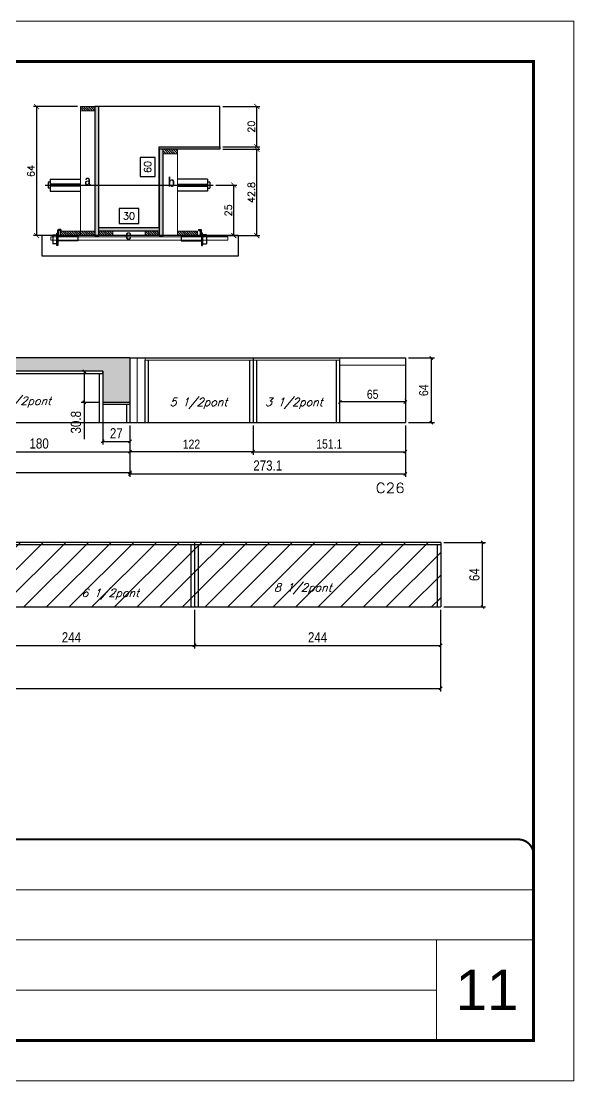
# Model space of a CAD drawing. Extents: x 137137 to 143418, y 10464 to 34486.
# Drawn here: x 141258 to 141806, y 31139 to 32189 of the extents above; entities that cross this region are included whole.
import ezdxf

# ---------------------------------------------------------------- set-up
doc = ezdxf.new("R2010")
doc.units = 0
for name, pattern in [('CONTINUO', [0]), ('DASHED', [0.75, 0.5, -0.25]), ('HIDDEN', [0.375, 0.25, -0.125])]:
    doc.linetypes.add(name, pattern=pattern)
for name, color, linetype in [('5', 5, 'Continuous'), ('barrote', 251, 'Continuous'), ('COTA', 241, 'Continuous'), ('Cota Seção (2x)', 4, 'Continuous'), ('detalhes', 4, 'Continuous'), ('Painéis', 200, 'Continuous'), ('presilha', 1, 'Continuous'), ('SARR_2.2x7', 40, 'Continuous'), ('SARR_3.5x7', 81, 'Continuous'), ('TENSOR', 3, 'Continuous'), ('texto', 7, 'Continuous')]:
    doc.layers.add(name, color=color, linetype=linetype)
for name, color, linetype, lineweight in [('CARIMBO', 255, 'Continuous', 9), ('CONCRETO', 251, 'Continuous', 25), ('Escoras', 2, 'Continuous', 25), ('Folhas', 255, 'Continuous', 9), ('Hachura', 251, 'Continuous', 9), ('Madeira', 126, 'Continuous', 18), ('Sarr 2.2x7', 40, 'Continuous', 9), ('SARRAFO DE PRESSAO', 251, 'DASHED', 9), ('SCO-___-LAJ', 2, 'Continuous', 0)]:
    doc.layers.add(name, color=color, linetype=linetype, lineweight=lineweight)
doc.styles.add('ARIAL', font='arial.ttf')
doc.styles.add('COTA TECNICA', font='techl___.ttf', dxfattribs={"height": 10})
doc.styles.add('COTA TECNICA-50', font='techl___.ttf', dxfattribs={"height": 9})
doc.styles.add('REGUA-120', font='ROMANS.shx', dxfattribs={"height": 15})
doc.styles.add('Romans', font='romans.shx')
doc.styles.add('TECNICA', font='techb___.ttf', dxfattribs={"height": 10})
doc.dimstyles.new('COTA PAINEL-50', dxfattribs={"dimtxt": 9, "dimasz": 3, "dimexe": 3, "dimexo": 3, "dimgap": 3, "dimtad": 1, "dimdec": 1, "dimzin": 12, "dimdsep": 46, "dimtxsty": 'COTA TECNICA-50', "dimblk1": 'OBLIQUE', "dimblk2": 'OBLIQUE', "dimsah": 1, "dimcen": 0.9, "dimclrd": 4, "dimclre": 4, "dimclrt": 240, "dimadec": 1, "dimazin": 3, "dimtfac": 1, "dimtdec": 1, "dimtmove": 0, "dimatfit": 3, "dimfxl": 1, "dimtolj": 1, "dimtzin": 12, "dimarcsym": 0})
doc.dimstyles.new('Cota Seção (2x)', dxfattribs={"dimtxt": 7, "dimasz": 5, "dimexe": 3, "dimexo": 3, "dimgap": 2, "dimtad": 3, "dimdec": 1, "dimlfac": 0.5, "dimzin": 12, "dimdsep": 46, "dimtxsty": 'Romans', "dimblk": 'ARCHTICK', "dimcen": 0, "dimclrd": 4, "dimclre": 4, "dimclrt": 1, "dimadec": 1, "dimazin": 3, "dimtfac": 1, "dimtdec": 1, "dimtmove": 0, "dimatfit": 3, "dimldrblk": 'OBLIQUE', "dimfxl": 1, "dimtolj": 1, "dimtzin": 12, "dimarcsym": 0})
doc.dimstyles.new('Cota Seção interna', dxfattribs={"dimtxt": 7, "dimasz": 6, "dimexe": 0.18, "dimexo": 2, "dimgap": -4, "dimtad": 3, "dimdec": 1, "dimlfac": 0.5, "dimzin": 12, "dimdsep": 46, "dimtxsty": 'Romans', "dimblk": 'ARCHTICK', "dimcen": 0.09, "dimse1": 1, "dimse2": 1, "dimsd1": 1, "dimsd2": 1, "dimclrd": 180, "dimclre": 5, "dimclrt": 1, "dimadec": 0, "dimazin": 3, "dimtfac": 1, "dimtdec": 1, "dimtofl": 0, "dimtmove": 0, "dimatfit": 3, "dimldrblk": 'ARCHTICK', "dimfxl": 1, "dimtolj": 1, "dimtzin": 0, "dimarcsym": 0})
doc.dimstyles.new('PAINEL', dxfattribs={"dimtxt": 10, "dimasz": 3, "dimexe": 3, "dimexo": 3, "dimgap": 3, "dimtad": 1, "dimdec": 1, "dimzin": 12, "dimdsep": 46, "dimtxsty": 'COTA TECNICA', "dimblk1": 'OBLIQUE', "dimblk2": 'OBLIQUE', "dimsah": 1, "dimcen": 0.9, "dimclrd": 4, "dimclre": 4, "dimclrt": 240, "dimadec": 1, "dimazin": 3, "dimtfac": 1, "dimtdec": 1, "dimtmove": 0, "dimatfit": 3, "dimfxl": 1, "dimtolj": 1, "dimtzin": 12, "dimarcsym": 0})
pattern_1 = [(45, (6544.79, 3600.202), (-11.2253202, 11.2253202), [])]
pattern_2 = [(315, (164222.6671, 23796.4695), (1.12253202, 1.12253202), [])]

# ---------------------------------------------------------------- blocks, each defined once
blk = doc.blocks.new('9999999999')
at = {"color": 30, "linetype": 'CONTINUO'}
for p, q in [((98564.6, 34379.6), (99584, 34379.6)), ((98564.6, 34329.8), (99488, 34329.8)), ((99584, 34329.8), (99488, 34329.8)), ((99488, 34329.8), (99488, 34230.2)), ((98564.6, 34280), (99488, 34280))]:
    blk.add_line(p, q, dxfattribs=at)
at = {"color": 30, "linetype": 'CONTINUO', "const_width": 2}
blk.add_lwpolyline([(99584, 34230.2), (99584, 34414.4, 0.414214), (99569, 34429.4), (98229, 34429.4, 0.414214), (98214, 34414.4), (98214, 34245.2, 0.414214), (98229, 34230.2), (99584, 34230.2)], format="xyb", dxfattribs=at)
at = {"layer": 'Folhas'}
blk.add_lwpolyline([(98139, 34190.2), (99624, 34190.2), (99624, 35240.2), (98139, 35240.2)], close=True, dxfattribs=at)
at = {"layer": 'Folhas', "color": 30, "const_width": 3}
blk.add_lwpolyline([(98214, 34230.2), (99584, 34230.2), (99584, 35200.2), (98214, 35200.2)], close=True, dxfattribs=at)
blk = doc.blocks.new('_Oblique')
at = {"color": 0, "linetype": 'ByBlock', "lineweight": -2}
blk.add_line((-0.5, -0.5), (0.5, 0.5), dxfattribs=at)
blk = doc.blocks.new('*D403')
at = {"layer": 'COTA', "color": 4, "linetype": 'ByBlock', "lineweight": -2, "transparency": 16777216}
for p, q in [((141185.8, 31605.2), (141185.8, 31567)), ((141429.8, 31605.2), (141429.8, 31567)), ((141185.8, 31570), (141429.8, 31570))]:
    blk.add_line(p, q, dxfattribs=at)
at = {"layer": 'Defpoints', "color": 0, "linetype": 'ByBlock', "transparency": 16777216}
for p in [(141185.8, 31608.2), (141429.8, 31608.2), (141429.8, 31570)]:
    blk.add_point(p, dxfattribs=at)
at = {"layer": 'COTA', "color": 4, "linetype": 'ByBlock', "lineweight": -2, "transparency": 16777216, "xscale": 3, "yscale": 3, "zscale": 3, "rotation": 180}
blk.add_blockref('_Oblique', (141185.8, 31570), dxfattribs=at)
at = {"layer": 'COTA', "color": 4, "linetype": 'ByBlock', "lineweight": -2, "transparency": 16777216, "xscale": 3, "yscale": 3, "zscale": 3}
blk.add_blockref('_Oblique', (141429.8, 31570), dxfattribs=at)
at = {"layer": 'COTA', "color": 240, "linetype": 'ByBlock', "transparency": 16777216, "insert": (141307.8, 31578.1), "char_height": 10, "attachment_point": 5, "style": 'COTA TECNICA'}
blk.add_mtext('\\A1;244', dxfattribs=at)
blk = doc.blocks.new('*D404')
at = {"layer": 'COTA', "color": 4, "linetype": 'ByBlock', "lineweight": -2, "transparency": 16777216}
for p, q in [((141429.8, 31605.2), (141429.8, 31567)), ((141673.8, 31605.2), (141673.8, 31567)), ((141429.8, 31570), (141673.8, 31570))]:
    blk.add_line(p, q, dxfattribs=at)
at = {"layer": 'Defpoints', "color": 0, "linetype": 'ByBlock', "transparency": 16777216}
for p in [(141429.8, 31608.2), (141673.8, 31608.2), (141673.8, 31570)]:
    blk.add_point(p, dxfattribs=at)
at = {"layer": 'COTA', "color": 4, "linetype": 'ByBlock', "lineweight": -2, "transparency": 16777216, "xscale": 3, "yscale": 3, "zscale": 3, "rotation": 180}
blk.add_blockref('_Oblique', (141429.8, 31570), dxfattribs=at)
at = {"layer": 'COTA', "color": 4, "linetype": 'ByBlock', "lineweight": -2, "transparency": 16777216, "xscale": 3, "yscale": 3, "zscale": 3}
blk.add_blockref('_Oblique', (141673.8, 31570), dxfattribs=at)
at = {"layer": 'COTA', "color": 240, "linetype": 'ByBlock', "transparency": 16777216, "insert": (141551.8, 31578.1), "char_height": 10, "attachment_point": 5, "style": 'COTA TECNICA'}
blk.add_mtext('\\A1;244', dxfattribs=at)
blk = doc.blocks.new('*D406')
at = {"layer": 'COTA', "color": 4, "linetype": 'ByBlock', "lineweight": -2, "transparency": 16777216}
for p, q in [((141676.8, 31672.2), (141718.4, 31672.2)), ((141715.4, 31608.2), (141715.4, 31672.2)), ((141676.8, 31608.2), (141718.4, 31608.2))]:
    blk.add_line(p, q, dxfattribs=at)
at = {"layer": 'Defpoints', "color": 0, "linetype": 'ByBlock', "transparency": 16777216}
for p in [(141673.8, 31672.2), (141715.4, 31672.2), (141673.8, 31608.2)]:
    blk.add_point(p, dxfattribs=at)
at = {"layer": 'COTA', "color": 4, "linetype": 'ByBlock', "lineweight": -2, "transparency": 16777216, "xscale": 3, "yscale": 3, "zscale": 3}
for p, rotation in [((141715.4, 31672.2), 90), ((141715.4, 31608.2), 270)]:
    blk.add_blockref('_Oblique', p, dxfattribs=dict(at, rotation=rotation))
at = {"layer": 'COTA', "color": 240, "linetype": 'ByBlock', "transparency": 16777216, "insert": (141707.3, 31640.2), "char_height": 10, "attachment_point": 5, "rotation": 90, "style": 'COTA TECNICA'}
blk.add_mtext('\\A1;64', dxfattribs=at)
blk = doc.blocks.new('_ArchTick')
at = {"color": 0, "linetype": 'ByBlock', "const_width": 0.15}
blk.add_lwpolyline([(-0.5, -0.5), (0.5, 0.5)], dxfattribs=at)
blk = doc.blocks.new('*D268')
at = {"layer": 'COTA', "color": 4, "lineweight": -2, "transparency": 16777216}
for p, q in [((141457.8, 32061.7), (141494.6, 32061.7)), ((141491.6, 31976.1), (141491.6, 32061.7)), ((141440.2, 31976.1), (141494.6, 31976.1))]:
    blk.add_line(p, q, dxfattribs=at)
at = {"layer": 'Defpoints', "color": 0, "transparency": 16777216}
for p in [(141454.8, 32061.7), (141491.6, 32061.7), (141437.2, 31976.1)]:
    blk.add_point(p, dxfattribs=at)
at = {"layer": 'COTA', "color": 4, "lineweight": -2, "transparency": 16777216, "xscale": 5, "yscale": 5, "zscale": 5}
for p, rotation in [((141491.6, 32061.7), 90), ((141491.6, 31976.1), 270)]:
    blk.add_blockref('_ArchTick', p, dxfattribs=dict(at, rotation=rotation))
at = {"layer": 'COTA', "color": 1, "transparency": 16777216, "insert": (141486.1, 32018.9), "char_height": 7, "attachment_point": 5, "rotation": 90, "style": 'Romans'}
blk.add_mtext('\\A1;42.8', dxfattribs=at)
blk = doc.blocks.new('*D269')
at = {"layer": 'COTA', "color": 4, "lineweight": -2, "transparency": 16777216}
for p, q in [((141457.8, 32104.1), (141494.6, 32104.1)), ((141491.6, 32064.1), (141491.6, 32104.1)), ((141457.8, 32064.1), (141494.6, 32064.1))]:
    blk.add_line(p, q, dxfattribs=at)
at = {"layer": 'Defpoints', "color": 0, "transparency": 16777216}
for p in [(141454.8, 32104.1), (141491.6, 32104.1), (141454.8, 32064.1)]:
    blk.add_point(p, dxfattribs=at)
at = {"layer": 'COTA', "color": 4, "lineweight": -2, "transparency": 16777216, "xscale": 5, "yscale": 5, "zscale": 5}
for p, rotation in [((141491.6, 32104.1), 90), ((141491.6, 32064.1), 270)]:
    blk.add_blockref('_ArchTick', p, dxfattribs=dict(at, rotation=rotation))
at = {"layer": 'COTA', "color": 1, "transparency": 16777216, "insert": (141486.1, 32084.1), "char_height": 7, "attachment_point": 5, "rotation": 90, "style": 'Romans'}
blk.add_mtext('\\A1;20', dxfattribs=at)
blk = doc.blocks.new('*D270')
at = {"layer": 'Cota Seção (2x)', "color": 180, "lineweight": -2, "transparency": 16777216}
for p, q in [((141390.8, 32053.6), (141375.8, 32053.6)), ((141375.8, 32053.6), (141375.8, 32034.6)), ((141390.8, 32034.6), (141390.8, 32053.6)), ((141375.8, 32034.6), (141390.8, 32034.6))]:
    blk.add_line(p, q, dxfattribs=at)
at = {"layer": 'Defpoints', "color": 0, "transparency": 16777216}
for p in [(141394.8, 32104.1), (141394.8, 32104.1), (141394.8, 31984.1)]:
    blk.add_point(p, dxfattribs=at)
at = {"layer": 'Cota Seção (2x)', "color": 1, "transparency": 16777216, "insert": (141383.3, 32044.1), "char_height": 7, "attachment_point": 5, "rotation": 90, "style": 'Romans'}
blk.add_mtext('\\A1;60', dxfattribs=at)
blk = doc.blocks.new('PRESILHA METÁLICA 1')
at = {"layer": 'presilha'}
for p, q in [((7.5, 10.6), (7.5, 19.9)), ((12, 21), (8.6, 21)), ((9, 11.6), (9, 18.9)), ((12, 19.5), (9.6, 19.5)), ((12, 21), (12, 19.5)), ((0, 13), (6, 13)), ((0, 13), (0, 0)), ((6, 0), (0, 0)), ((6, 15.5), (7.5, 15.5)), ((6, -2.5), (6, 15.5)), ((6, 13), (6, 0)), ((7.5, 15.5), (7.5, -2.5)), ((37.5, 4.1), (7.5, 4.1)), ((37.5, 11), (9.6, 11)), ((37.5, 11), (37.5, 4.1)), ((7.5, -2.5), (6, -2.5))]:
    blk.add_line(p, q, dxfattribs=at)
for centre, radius, start, end in [((8.6, 19.9), 1.14, 90, 180), ((9.6, 18.9), 0.57, 90, 180), ((9.6, 11.6), 0.57, 180, 270)]:
    blk.add_arc(centre, radius, start, end, dxfattribs=at)
blk = doc.blocks.new('*D257')
at = {"layer": 'Cota Seção (2x)', "color": 180, "lineweight": -2, "transparency": 16777216}
for p, q in [((141374.5, 32003.1), (141355.2, 32003.1)), ((141355.2, 32003.1), (141355.2, 31988.1)), ((141374.5, 31988.1), (141374.5, 32003.1)), ((141355.2, 31988.1), (141374.5, 31988.1))]:
    blk.add_line(p, q, dxfattribs=at)
at = {"layer": 'Defpoints', "color": 0, "transparency": 16777216}
for p in [(141334.8, 31984.1), (141394.8, 31984.1), (141394.8, 31976.1)]:
    blk.add_point(p, dxfattribs=at)
at = {"layer": 'Cota Seção (2x)', "color": 1, "transparency": 16777216, "insert": (141364.8, 31995.6), "char_height": 7, "attachment_point": 5, "style": 'Romans'}
blk.add_mtext('\\A1;30', dxfattribs=at)
blk = doc.blocks.new('*D366')
at = {"layer": 'COTA', "color": 4, "lineweight": -2, "transparency": 16777216}
for p, q in [((141313.8, 32104.1), (141270.3, 32104.1)), ((141273.3, 32104.1), (141273.3, 31976.1)), ((141313.8, 31976.1), (141270.3, 31976.1))]:
    blk.add_line(p, q, dxfattribs=at)
at = {"layer": 'Defpoints', "color": 0, "transparency": 16777216}
for p in [(141316.8, 32104.1), (141273.3, 31976.1), (141316.8, 31976.1)]:
    blk.add_point(p, dxfattribs=at)
at = {"layer": 'COTA', "color": 4, "lineweight": -2, "transparency": 16777216, "xscale": 5, "yscale": 5, "zscale": 5}
for p, rotation in [((141273.3, 32104.1), 90), ((141273.3, 31976.1), 270)]:
    blk.add_blockref('_ArchTick', p, dxfattribs=dict(at, rotation=rotation))
at = {"layer": 'COTA', "color": 1, "transparency": 16777216, "insert": (141267.8, 32040.1), "char_height": 7, "attachment_point": 5, "rotation": 90, "style": 'Romans'}
blk.add_mtext('\\A1;64', dxfattribs=at)
blk = doc.blocks.new('*D367')
at = {"layer": 'COTA', "color": 4, "lineweight": -2, "transparency": 16777216}
for p, q in [((141451.1, 32026.2), (141471.8, 32026.2)), ((141468.8, 31976.1), (141468.8, 32026.2)), ((141435.8, 31976.1), (141471.8, 31976.1))]:
    blk.add_line(p, q, dxfattribs=at)
at = {"layer": 'Defpoints', "color": 0, "transparency": 16777216}
for p in [(141448.1, 32026.2), (141468.8, 32026.2), (141432.8, 31976.1)]:
    blk.add_point(p, dxfattribs=at)
at = {"layer": 'COTA', "color": 4, "lineweight": -2, "transparency": 16777216, "xscale": 5, "yscale": 5, "zscale": 5}
for p, rotation in [((141468.8, 32026.2), 90), ((141468.8, 31976.1), 270)]:
    blk.add_blockref('_ArchTick', p, dxfattribs=dict(at, rotation=rotation))
at = {"layer": 'COTA', "color": 1, "transparency": 16777216, "insert": (141463.3, 32001.1), "char_height": 7, "attachment_point": 5, "rotation": 90, "style": 'Romans'}
blk.add_mtext('\\A1;25', dxfattribs=at)
blk = doc.blocks.new('*D487')
at = {"layer": 'COTA', "color": 4, "linetype": 'ByBlock', "lineweight": -2, "transparency": 16777216}
for p, q in [((141185.8, 31787.9), (141185.8, 31759)), ((141365.8, 31787.9), (141365.8, 31759)), ((141185.8, 31762), (141365.8, 31762))]:
    blk.add_line(p, q, dxfattribs=at)
at = {"layer": 'Defpoints', "color": 0, "linetype": 'ByBlock', "transparency": 16777216}
for p in [(141185.8, 31790.9), (141365.8, 31790.9), (141365.8, 31762)]:
    blk.add_point(p, dxfattribs=at)
at = {"layer": 'COTA', "color": 4, "linetype": 'ByBlock', "lineweight": -2, "transparency": 16777216, "xscale": 3, "yscale": 3, "zscale": 3, "rotation": 180}
blk.add_blockref('_Oblique', (141185.8, 31762), dxfattribs=at)
at = {"layer": 'COTA', "color": 4, "linetype": 'ByBlock', "lineweight": -2, "transparency": 16777216, "xscale": 3, "yscale": 3, "zscale": 3}
blk.add_blockref('_Oblique', (141365.8, 31762), dxfattribs=at)
at = {"layer": 'COTA', "color": 240, "linetype": 'ByBlock', "transparency": 16777216, "insert": (141275.8, 31770.1), "char_height": 10, "attachment_point": 5, "style": 'COTA TECNICA'}
blk.add_mtext('\\A1;180', dxfattribs=at)
blk = doc.blocks.new('*D489')
at = {"layer": 'Defpoints', "color": 0, "linetype": 'ByBlock', "transparency": 16777216}
for p in [(141365.8, 31790.9), (141487.8, 31790.9), (141365.8, 31762)]:
    blk.add_point(p, dxfattribs=at)
at = {"layer": 'Escoras', "color": 4, "linetype": 'ByBlock', "lineweight": -2, "transparency": 16777216}
for p, q in [((141365.8, 31787.9), (141365.8, 31759)), ((141487.8, 31787.9), (141487.8, 31759)), ((141487.8, 31762), (141365.8, 31762))]:
    blk.add_line(p, q, dxfattribs=at)
at = {"layer": 'Escoras', "color": 4, "linetype": 'ByBlock', "lineweight": -2, "transparency": 16777216, "xscale": 3, "yscale": 3, "zscale": 3, "rotation": 180}
blk.add_blockref('_Oblique', (141365.8, 31762), dxfattribs=at)
at = {"layer": 'Escoras', "color": 4, "linetype": 'ByBlock', "lineweight": -2, "transparency": 16777216, "xscale": 3, "yscale": 3, "zscale": 3}
blk.add_blockref('_Oblique', (141487.8, 31762), dxfattribs=at)
at = {"layer": 'Escoras', "color": 240, "linetype": 'ByBlock', "transparency": 16777216, "insert": (141426.8, 31769.5), "char_height": 9, "attachment_point": 5, "style": 'COTA TECNICA-50'}
blk.add_mtext('\\A1;122', dxfattribs=at)
blk = doc.blocks.new('*D490')
at = {"layer": 'Defpoints', "color": 0, "linetype": 'ByBlock', "transparency": 16777216}
for p in [(141487.8, 31790.9), (141638.9, 31790.9), (141638.9, 31762)]:
    blk.add_point(p, dxfattribs=at)
at = {"layer": 'Escoras', "color": 4, "linetype": 'ByBlock', "lineweight": -2, "transparency": 16777216}
for p, q in [((141487.8, 31787.9), (141487.8, 31759)), ((141638.9, 31787.9), (141638.9, 31759)), ((141487.8, 31762), (141638.9, 31762))]:
    blk.add_line(p, q, dxfattribs=at)
at = {"layer": 'Escoras', "color": 4, "linetype": 'ByBlock', "lineweight": -2, "transparency": 16777216, "xscale": 3, "yscale": 3, "zscale": 3, "rotation": 180}
blk.add_blockref('_Oblique', (141487.8, 31762), dxfattribs=at)
at = {"layer": 'Escoras', "color": 4, "linetype": 'ByBlock', "lineweight": -2, "transparency": 16777216, "xscale": 3, "yscale": 3, "zscale": 3}
blk.add_blockref('_Oblique', (141638.9, 31762), dxfattribs=at)
at = {"layer": 'Escoras', "color": 240, "linetype": 'ByBlock', "transparency": 16777216, "insert": (141563.4, 31769.6), "char_height": 9, "attachment_point": 5, "style": 'COTA TECNICA-50'}
blk.add_mtext('\\A1;151.1', dxfattribs=at)
blk = doc.blocks.new('*D491')
at = {"layer": 'Defpoints', "color": 0, "linetype": 'ByBlock', "transparency": 16777216}
for p in [(141638.9, 31854.9), (141664.6, 31854.9), (141638.9, 31790.9)]:
    blk.add_point(p, dxfattribs=at)
at = {"layer": 'Escoras', "color": 4, "linetype": 'ByBlock', "lineweight": -2, "transparency": 16777216}
for p, q in [((141641.9, 31854.9), (141667.6, 31854.9)), ((141664.6, 31790.9), (141664.6, 31854.9)), ((141641.9, 31790.9), (141667.6, 31790.9))]:
    blk.add_line(p, q, dxfattribs=at)
at = {"layer": 'Escoras', "color": 4, "linetype": 'ByBlock', "lineweight": -2, "transparency": 16777216, "xscale": 3, "yscale": 3, "zscale": 3}
for p, rotation in [((141664.6, 31854.9), 90), ((141664.6, 31790.9), 270)]:
    blk.add_blockref('_Oblique', p, dxfattribs=dict(at, rotation=rotation))
at = {"layer": 'Escoras', "color": 240, "linetype": 'ByBlock', "transparency": 16777216, "insert": (141657, 31822.9), "char_height": 9, "attachment_point": 5, "rotation": 90, "style": 'COTA TECNICA-50'}
blk.add_mtext('\\A1;64', dxfattribs=at)
blk = doc.blocks.new('*D476')
at = {"layer": 'Defpoints', "color": 0, "linetype": 'ByBlock', "transparency": 16777216}
for p in [(141573.9, 31811.3), (141573.9, 31810.8), (141638.9, 31810.8)]:
    blk.add_point(p, dxfattribs=at)
at = {"layer": 'Escoras', "color": 4, "linetype": 'ByBlock', "lineweight": -2, "transparency": 16777216}
for p, q in [((141573.9, 31813.8), (141573.9, 31814.3)), ((141638.9, 31811.3), (141573.9, 31811.3)), ((141638.9, 31813.8), (141638.9, 31814.3))]:
    blk.add_line(p, q, dxfattribs=at)
at = {"layer": 'Escoras', "color": 4, "linetype": 'ByBlock', "lineweight": -2, "transparency": 16777216, "xscale": 3, "yscale": 3, "zscale": 3, "rotation": 180}
blk.add_blockref('_Oblique', (141573.9, 31811.3), dxfattribs=at)
at = {"layer": 'Escoras', "color": 4, "linetype": 'ByBlock', "lineweight": -2, "transparency": 16777216, "xscale": 3, "yscale": 3, "zscale": 3}
blk.add_blockref('_Oblique', (141638.9, 31811.3), dxfattribs=at)
at = {"layer": 'Escoras', "color": 240, "linetype": 'ByBlock', "transparency": 16777216, "insert": (141606.4, 31818.9), "char_height": 9, "attachment_point": 5, "style": 'COTA TECNICA-50'}
blk.add_mtext('\\A1;65', dxfattribs=at)
blk = doc.blocks.new('*D521')
at = {"layer": 'COTA', "color": 4, "lineweight": -2, "ltscale": 25, "transparency": 16777216}
for p, q in [((140835.4, 31787.9), (140835.4, 31738.5)), ((141365.8, 31787.9), (141365.8, 31738.5)), ((140835.4, 31741.5), (141365.8, 31741.5))]:
    blk.add_line(p, q, dxfattribs=at)
at = {"layer": 'Defpoints', "color": 0, "ltscale": 25, "transparency": 16777216}
for p in [(140835.4, 31790.9), (141365.8, 31790.9), (141365.8, 31741.5)]:
    blk.add_point(p, dxfattribs=at)
at = {"layer": 'COTA', "color": 4, "lineweight": -2, "ltscale": 25, "transparency": 16777216, "xscale": 3, "yscale": 3, "zscale": 3, "rotation": 180}
blk.add_blockref('_Oblique', (140835.4, 31741.5), dxfattribs=at)
at = {"layer": 'COTA', "color": 4, "lineweight": -2, "ltscale": 25, "transparency": 16777216, "xscale": 3, "yscale": 3, "zscale": 3}
blk.add_blockref('_Oblique', (141365.8, 31741.5), dxfattribs=at)
at = {"layer": 'COTA', "color": 240, "ltscale": 25, "transparency": 16777216, "insert": (141100.6, 31749.8), "char_height": 10, "attachment_point": 5, "style": 'COTA TECNICA'}
blk.add_mtext('\\A1;530.4', dxfattribs=at)
blk = doc.blocks.new('*D522')
at = {"layer": 'COTA', "color": 4, "lineweight": -2, "ltscale": 25, "transparency": 16777216}
for p, q in [((141335.8, 31841.7), (141317.5, 31841.7)), ((141320.5, 31841.7), (141320.5, 31810.9)), ((141335.8, 31810.9), (141317.5, 31810.9)), ((141320.5, 31810.9), (141320.5, 31774.5))]:
    blk.add_line(p, q, dxfattribs=at)
at = {"layer": 'Defpoints', "color": 0, "ltscale": 25, "transparency": 16777216}
for p in [(141338.8, 31841.7), (141320.5, 31810.9), (141338.8, 31810.9)]:
    blk.add_point(p, dxfattribs=at)
at = {"layer": 'COTA', "color": 4, "lineweight": -2, "ltscale": 25, "transparency": 16777216, "xscale": 3, "yscale": 3, "zscale": 3}
for p, rotation in [((141320.5, 31841.7), 90), ((141320.5, 31810.9), 270)]:
    blk.add_blockref('_Oblique', p, dxfattribs=dict(at, rotation=rotation))
at = {"layer": 'COTA', "color": 240, "ltscale": 25, "transparency": 16777216, "insert": (141312.3, 31791.2), "char_height": 10, "attachment_point": 5, "rotation": 90, "style": 'COTA TECNICA'}
blk.add_mtext('\\A1;30.8', dxfattribs=at)
blk = doc.blocks.new('*D523')
at = {"layer": 'COTA', "color": 4, "lineweight": -2, "ltscale": 25, "transparency": 16777216}
for p, q in [((141338.8, 31807.9), (141338.8, 31769.2)), ((141365.8, 31787.9), (141365.8, 31769.2)), ((141338.8, 31772.2), (141365.8, 31772.2))]:
    blk.add_line(p, q, dxfattribs=at)
at = {"layer": 'Defpoints', "color": 0, "ltscale": 25, "transparency": 16777216}
for p in [(141338.8, 31810.9), (141365.8, 31790.9), (141365.8, 31772.2)]:
    blk.add_point(p, dxfattribs=at)
at = {"layer": 'COTA', "color": 4, "lineweight": -2, "ltscale": 25, "transparency": 16777216, "xscale": 3, "yscale": 3, "zscale": 3, "rotation": 180}
blk.add_blockref('_Oblique', (141338.8, 31772.2), dxfattribs=at)
at = {"layer": 'COTA', "color": 4, "lineweight": -2, "ltscale": 25, "transparency": 16777216, "xscale": 3, "yscale": 3, "zscale": 3}
blk.add_blockref('_Oblique', (141365.8, 31772.2), dxfattribs=at)
at = {"layer": 'COTA', "color": 240, "ltscale": 25, "transparency": 16777216, "insert": (141352.3, 31780.3), "char_height": 10, "attachment_point": 5, "style": 'COTA TECNICA'}
blk.add_mtext('\\A1;27', dxfattribs=at)
blk = doc.blocks.new('*D524')
at = {"layer": 'COTA', "color": 4, "lineweight": -2, "ltscale": 25, "transparency": 16777216}
for p, q in [((141365.8, 31787.9), (141365.8, 31737)), ((141638.9, 31787.9), (141638.9, 31737)), ((141365.8, 31740), (141638.9, 31740))]:
    blk.add_line(p, q, dxfattribs=at)
at = {"layer": 'Defpoints', "color": 0, "ltscale": 25, "transparency": 16777216}
for p in [(141365.8, 31790.9), (141638.9, 31790.9), (141638.9, 31740)]:
    blk.add_point(p, dxfattribs=at)
at = {"layer": 'COTA', "color": 4, "lineweight": -2, "ltscale": 25, "transparency": 16777216, "xscale": 3, "yscale": 3, "zscale": 3, "rotation": 180}
blk.add_blockref('_Oblique', (141365.8, 31740), dxfattribs=at)
at = {"layer": 'COTA', "color": 4, "lineweight": -2, "ltscale": 25, "transparency": 16777216, "xscale": 3, "yscale": 3, "zscale": 3}
blk.add_blockref('_Oblique', (141638.9, 31740), dxfattribs=at)
at = {"layer": 'COTA', "color": 240, "ltscale": 25, "transparency": 16777216, "insert": (141502.4, 31748.3), "char_height": 10, "attachment_point": 5, "style": 'COTA TECNICA'}
blk.add_mtext('\\A1;273.1', dxfattribs=at)
blk = doc.blocks.new('*D2344')
at = {"layer": 'COTA', "color": 4, "lineweight": -2, "ltscale": 25, "transparency": 16777216}
for p, q in [((140453.8, 31605.2), (140453.8, 31524.4)), ((141673.8, 31605.2), (141673.8, 31524.4)), ((140453.8, 31527.4), (141673.8, 31527.4))]:
    blk.add_line(p, q, dxfattribs=at)
at = {"layer": 'Defpoints', "color": 0, "ltscale": 25, "transparency": 16777216}
for p in [(140453.8, 31608.2), (141673.8, 31608.2), (141673.8, 31527.4)]:
    blk.add_point(p, dxfattribs=at)
at = {"layer": 'COTA', "color": 4, "lineweight": -2, "ltscale": 25, "transparency": 16777216, "xscale": 3, "yscale": 3, "zscale": 3, "rotation": 180}
blk.add_blockref('_Oblique', (140453.8, 31527.4), dxfattribs=at)
at = {"layer": 'COTA', "color": 4, "lineweight": -2, "ltscale": 25, "transparency": 16777216, "xscale": 3, "yscale": 3, "zscale": 3}
blk.add_blockref('_Oblique', (141673.8, 31527.4), dxfattribs=at)
at = {"layer": 'COTA', "color": 240, "ltscale": 25, "transparency": 16777216, "insert": (141063.8, 31535.5), "char_height": 10, "attachment_point": 5, "style": 'COTA TECNICA'}
blk.add_mtext('\\A1;1220', dxfattribs=at)

msp = doc.modelspace()

# ---------------------------------------------------------------- hatches: boundary and pattern name
at = {"layer": 'COTA', "linetype": 'ByBlock'}
h = msp.add_hatch(dxfattribs=at)
h.set_pattern_fill('AR-CONC', color=256, scale=0.03)
h.paths.add_polyline_path([(140835.43, 31841.71), (141040.83, 31841.71), (141178.83, 31841.71), (141338.83, 31841.71), (141338.83, 31810.91), (141365.83, 31810.91), (141365.83, 31854.91), (140453.83, 31854.91), (140453.83, 31841.71), (140787.43, 31841.71), (140787.43, 31790.91), (140835.43, 31790.91)])
at = {"layer": 'Hachura'}
h = msp.add_hatch(dxfattribs=at)
h.set_pattern_fill('ANSI31', color=256, scale=0.5, angle=270, style=0)
h.set_pattern_definition(pattern_2)
h.paths.add_polyline_path([(141316.85, 32099.71), (141316.85, 32104.11), (141330.85, 32104.11), (141330.85, 32099.71)])
h = msp.add_hatch(color=256, dxfattribs=at)
h.dxf.hatch_style = 1
h.paths.add_polyline_path([(141334.85, 32104.11), (141330.85, 32104.11), (141330.85, 31976.11), (141334.85, 31976.11)])
h = msp.add_hatch(color=256, dxfattribs=at)
h.dxf.hatch_style = 1
h.paths.add_polyline_path([(141394.85, 32061.71), (141394.85, 32064.11), (141454.85, 32064.11), (141454.85, 32061.71)])
h = msp.add_hatch(color=256, dxfattribs=at)
h.dxf.hatch_style = 1
h.paths.add_polyline_path([(141398.85, 32061.71), (141394.85, 32061.71), (141394.85, 31976.11), (141398.85, 31976.11)])
h = msp.add_hatch(dxfattribs=at)
h.set_pattern_fill('ANSI31', color=256, scale=0.5, angle=270, style=0)
h.set_pattern_definition([(315, (164304.6661, 23754.0695), (1.12253202, 1.12253202), [])])
h.paths.add_polyline_path([(141398.85, 32057.31), (141398.85, 32061.71), (141412.85, 32061.71), (141412.85, 32057.31)])
h = msp.add_hatch(color=256, dxfattribs=at)
h.dxf.hatch_style = 1
h.paths.add_polyline_path([(141334.85, 31980.51), (141334.85, 31984.11), (141394.85, 31984.11), (141394.85, 31980.51)])
h = msp.add_hatch(dxfattribs=at)
h.set_pattern_fill('ANSI31', color=256, scale=0.5, angle=270, style=0)
h.set_pattern_definition([(315, (164188.6671, 23746.4695), (1.12253202, 1.12253202), [])])
h.paths.add_polyline_path([(141316.85, 31976.11), (141316.85, 31980.51), (141296.85, 31980.51), (141296.85, 31976.11)])
h = msp.add_hatch(dxfattribs=at)
h.set_pattern_fill('ANSI31', color=256, scale=0.5, angle=270, style=0)
h.set_pattern_definition(pattern_2)
h.paths.add_polyline_path([(141316.85, 31980.51), (141316.85, 31976.11), (141330.85, 31976.11), (141330.85, 31980.51)])
h = msp.add_hatch(dxfattribs=at)
h.set_pattern_fill('ANSI31', color=256, scale=0.5, angle=270, style=0)
h.set_pattern_definition([(315, (164291.4671, 23746.4695), (1.12253202, 1.12253202), [])])
h.paths.add_polyline_path([(141334.85, 31976.11), (141334.85, 31980.51), (141348.85, 31980.51), (141348.85, 31976.11)])
h = msp.add_hatch(dxfattribs=at)
h.set_pattern_fill('ANSI31', color=256, scale=0.5, angle=270, style=0)
h.set_pattern_definition([(315, (164313.4661, 23746.4695), (1.12253202, 1.12253202), [])])
h.paths.add_polyline_path([(141394.85, 31976.11), (141394.85, 31980.51), (141380.85, 31980.51), (141380.85, 31976.11)])
h = msp.add_hatch(dxfattribs=at)
h.set_pattern_fill('ANSI31', color=256, scale=0.5, angle=270, style=0)
h.set_pattern_definition([(315, (164304.6661, 23746.4695), (1.12253202, 1.12253202), [])])
h.paths.add_polyline_path([(141432.85, 31976.11), (141432.85, 31980.51), (141412.85, 31980.51), (141412.85, 31976.11)])
at = {"layer": 'Hachura', "linetype": 'ByBlock'}
h = msp.add_hatch(dxfattribs=at)
h.set_pattern_fill('ANSI31', color=256, scale=5)
h.set_pattern_definition(pattern_1)
h.paths.add_polyline_path([(141185.83, 31672.21), (141185.83, 31608.21), (141429.83, 31608.21), (141429.83, 31672.21)])
h = msp.add_hatch(dxfattribs=at)
h.set_pattern_fill('ANSI31', color=256, scale=5)
h.set_pattern_definition(pattern_1)
h.paths.add_polyline_path([(141673.83, 31672.21), (141429.83, 31672.21), (141429.83, 31608.21), (141673.83, 31608.21)])

# ---------------------------------------------------------------- linework, layer by layer
at = {"ltscale": 3}
for p, q in [((141284.85, 32029.16), (141284.85, 32023.16)), ((141286.85, 32029.16), (141284.85, 32029.16)), ((141286.85, 32032.16), (141286.85, 32020.16)), ((141286.85, 32032.16), (141316.85, 32032.16)), ((141316.85, 32027.16), (141286.85, 32027.16)), ((141316.85, 32025.16), (141286.85, 32025.16)), ((141442.85, 32032.16), (141412.85, 32032.16)), ((141412.85, 32027.16), (141442.85, 32027.16)), ((141412.85, 32025.16), (141442.85, 32025.16)), ((141442.85, 32032.16), (141442.85, 32020.16)), ((141444.85, 32029.16), (141442.85, 32029.16)), ((141444.85, 32029.16), (141444.85, 32023.16)), ((141286.85, 32023.16), (141284.85, 32023.16)), ((141286.85, 32020.16), (141316.85, 32020.16)), ((141442.85, 32020.16), (141412.85, 32020.16)), ((141442.85, 32023.16), (141444.85, 32023.16))]:
    msp.add_line(p, q, dxfattribs=at)
at = {"layer": 'barrote'}
msp.add_lwpolyline([(141278.48, 31956.11), (141473.45, 31956.11), (141473.45, 31976.11), (141278.48, 31976.11)], close=True, dxfattribs=at)
at = {"layer": 'CONCRETO'}
msp.add_line((141334.85, 31984.11), (141334.85, 32104.11), dxfattribs=at)
msp.add_lwpolyline([(141334.85, 31984.11), (141394.85, 31984.11), (141394.85, 32064.11), (141454.85, 32064.11), (141454.85, 32104.11), (141394.85, 32104.11), (141394.85, 32104.11), (141334.85, 32104.11)], dxfattribs=at)
at = {"layer": 'COTA', "linetype": 'ByBlock'}
msp.add_line((141365.83, 31854.91), (140453.83, 31854.91), dxfattribs=at)
at = {"layer": 'Madeira'}
for points in [[(141316.85, 32099.71), (141316.85, 32104.11), (141330.85, 32104.11), (141330.85, 32099.71)], [(141316.85, 32104.11), (141330.85, 32104.11), (141330.85, 31976.11), (141316.85, 31976.11)], [(141398.85, 32057.31), (141398.85, 32061.71), (141412.85, 32061.71), (141412.85, 32057.31)], [(141398.85, 32061.71), (141412.85, 32061.71), (141412.85, 31976.11), (141398.85, 31976.11)], [(141316.85, 31976.11), (141316.85, 31980.51), (141296.85, 31980.51), (141296.85, 31976.11)], [(141316.85, 31980.51), (141316.85, 31976.11), (141330.85, 31976.11), (141330.85, 31980.51)], [(141334.85, 31976.11), (141334.85, 31980.51), (141348.85, 31980.51), (141348.85, 31976.11)], [(141394.85, 31976.11), (141394.85, 31980.51), (141380.85, 31980.51), (141380.85, 31976.11)], [(141432.85, 31976.11), (141432.85, 31980.51), (141412.85, 31980.51), (141412.85, 31976.11)]]:
    msp.add_lwpolyline(points, close=True, dxfattribs=at)
at = {"layer": 'Painéis', "linetype": 'ByBlock'}
for p, q in [((141365.83, 31854.91), (141638.93, 31854.91)), ((141365.83, 31854.91), (141365.83, 31790.91)), ((141487.83, 31854.91), (141487.83, 31790.91)), ((141638.93, 31854.91), (141638.93, 31790.91)), ((141338.83, 31841.71), (141338.83, 31810.91)), ((141365.83, 31810.91), (141338.83, 31810.91)), ((140835.43, 31790.91), (141338.83, 31790.91)), ((141365.83, 31790.91), (141638.93, 31790.91)), ((141348.83, 31672.21), (141348.83, 31672.21)), ((141429.83, 31672.21), (141429.83, 31608.21)), ((141673.83, 31672.21), (141673.83, 31608.21)), ((140453.83, 31608.21), (141673.83, 31608.21))]:
    msp.add_line(p, q, dxfattribs=at)
at = {"layer": 'Painéis', "ltscale": 25}
msp.add_line((141338.83, 31790.91), (141365.83, 31790.91), dxfattribs=at)
at = {"layer": 'Painéis'}
for points in [[(141334.85, 32104.11), (141330.85, 32104.11), (141330.85, 31976.11), (141334.85, 31976.11)], [(141394.85, 32061.71), (141394.85, 32064.11), (141454.85, 32064.11), (141454.85, 32061.71)], [(141398.85, 32061.71), (141394.85, 32061.71), (141394.85, 31976.11), (141398.85, 31976.11)], [(141334.85, 31980.51), (141334.85, 31984.11), (141394.85, 31984.11), (141394.85, 31980.51)]]:
    msp.add_lwpolyline(points, close=True, dxfattribs=at)
at = {"layer": 'Painéis', "linetype": 'ByBlock'}
for points in [[(141338.83, 31841.71), (141178.83, 31841.71), (141040.83, 31841.71), (141040.83, 31841.71), (140835.43, 31841.71)], [(141673.83, 31672.21), (141178.83, 31672.21), (141040.83, 31672.21), (141040.83, 31672.21), (140453.83, 31672.21)]]:
    msp.add_lwpolyline(points, dxfattribs=at)
at = {"layer": 'Sarr 2.2x7'}
for p, q in [((141372.83, 31854.91), (141372.83, 31790.91)), ((141380.83, 31852.71), (141380.83, 31854.91)), ((141487.83, 31852.71), (141380.83, 31852.71)), ((141487.83, 31852.71), (141573.93, 31852.71)), ((141573.93, 31852.71), (141573.93, 31854.91)), ((141638.93, 31847.91), (141573.93, 31847.91))]:
    msp.add_line(p, q, dxfattribs=at)
at = {"layer": 'SARR_2.2x7', "linetype": 'Continuous', "ltscale": 50}
for p, q in [((141185.83, 31839.51), (141338.83, 31839.51)), ((141338.83, 31839.51), (141338.83, 31841.71)), ((141365.83, 31808.71), (141338.83, 31808.71)), ((141244.83, 31670.01), (141429.83, 31670.01)), ((141429.83, 31670.01), (141673.83, 31670.01))]:
    msp.add_line(p, q, dxfattribs=at)
at = {"layer": 'SARR_3.5x7'}
for p, q in [((141380.83, 31790.91), (141380.83, 31852.71)), ((141384.33, 31790.91), (141384.33, 31852.71)), ((141484.29, 31852.71), (141484.29, 31790.91)), ((141491.37, 31852.72), (141491.37, 31790.91)), ((141570.43, 31790.91), (141570.43, 31852.71)), ((141573.93, 31790.91), (141573.93, 31852.71)), ((141335.33, 31839.51), (141335.33, 31790.91)), ((141338.83, 31839.51), (141338.83, 31790.91)), ((141362.33, 31808.71), (141362.33, 31790.91)), ((141426.33, 31670.01), (141426.33, 31608.21)), ((141433.33, 31670.01), (141433.33, 31608.21)), ((141670.33, 31670.01), (141670.33, 31608.21))]:
    msp.add_line(p, q, dxfattribs=at)
at = {"layer": 'SCO-___-LAJ', "color": 1}
msp.add_lwpolyline([(141287.49, 31974.78), (141462.79, 31974.78), (141462.79, 31971.58), (141287.49, 31971.58)], close=True, dxfattribs=at)
at = {"layer": 'TENSOR', "linetype": 'HIDDEN', "ltscale": 0.5}
msp.add_line((141281.85, 32026.16), (141448.15, 32026.16), dxfattribs=at)

# ---------------------------------------------------------------- block references
at = {"layer": 'presilha', "yscale": 0.6666666666666666, "zscale": 0.6666666666666666}
for p, xscale in [((141289.27, 31968.15), 0.6666666666666666), ((141441.71, 31968.15), -0.6666666666666666)]:
    msp.add_blockref('PRESILHA METÁLICA 1', p, dxfattribs=dict(at, xscale=xscale))
at = {"layer": 'SARRAFO DE PRESSAO', "color": 6, "linetype": 'ByBlock'}
msp.add_blockref('9999999999', (42181.81, -3051.58), dxfattribs=at)

# ---------------------------------------------------------------- texts
at = {"layer": '5', "style": 'REGUA-120', "width": 1.1}
msp.add_text('C26', height=10, dxfattribs=at).set_placement((141609.36, 31721.1))
at = {"layer": 'CARIMBO', "style": 'ARIAL'}
msp.add_text('11', height=40, dxfattribs=at).set_placement((141688.65, 31208.77))
at = {"layer": 'detalhes', "style": 'TECNICA'}
for s, p in [('a', (141320.8, 32026.14)), ('b', (141403.56, 32024.52)), ('c', (141361.22, 31972.06))]:
    msp.add_text(s, height=9.6, dxfattribs=at).set_placement(p)
at = {"layer": 'texto', "color": 2, "char_height": 8, "attachment_point": 5, "style": 'Romans'}
for s, insert in [('{\\Q19;\\C256;6 1/2pont}', (141259.1, 31811.14)), ('{\\Q19;\\C256;5 1/2pont}', (141433.78, 31809.95)), ('{\\Q19;\\C256;3 1/2pont}', (141528.35, 31809.95)), ('{\\Q19;\\C256;6 1/2pont}', (141346.26, 31620.74)), ('{\\Q19;\\C256;8 1/2pont}', (141537.17, 31626.2))]:
    msp.add_mtext(s, dxfattribs=dict(at, insert=insert))

# ---------------------------------------------------------------- dimensions: what is measured, and where the dimension line sits
at = {"layer": 'COTA'}
for base, p1, p2, picture, middle in [((141273.31, 31976.11), (141316.85, 32104.11), (141316.85, 31976.11), '*D366', (141267.81, 32040.11)), ((141491.56, 32104.11), (141454.85, 32064.11), (141454.85, 32104.11), '*D269', (141486.06, 32084.11)), ((141491.56, 32061.71), (141437.25, 31976.11), (141454.85, 32061.71), '*D268', (141486.06, 32018.91)), ((141468.78, 32026.16), (141432.85, 31976.11), (141448.15, 32026.16), '*D367', (141463.28, 32001.14))]:
    dim = msp.add_linear_dim(base=base, p1=p1, p2=p2, angle=90, dimstyle='Cota Seção (2x)', dxfattribs=at)
    dim.commit()
    dim.dimension.update_dxf_attribs({"geometry": picture, "text_midpoint": middle})
at = {"layer": 'COTA', "ltscale": 25}
dim = msp.add_linear_dim(base=(141320.54, 31810.91), p1=(141338.83, 31841.71), p2=(141338.83, 31810.91), angle=90, dimstyle='PAINEL', dxfattribs=at)
dim.commit()
dim.dimension.update_dxf_attribs({"geometry": '*D522', "text_midpoint": (141312.3, 31791.22)})
for base, p1, p2, picture, middle in [((141365.83, 31772.19), (141338.83, 31810.91), (141365.83, 31790.91), '*D523', (141352.33, 31780.26)), ((141365.83, 31741.54), (140835.43, 31790.91), (141365.83, 31790.91), '*D521', (141100.63, 31749.76)), ((141638.93, 31740.04), (141365.83, 31790.91), (141638.93, 31790.91), '*D524', (141502.38, 31748.26)), ((141673.83, 31527.37), (140453.83, 31608.21), (141673.83, 31608.21), '*D2344', (141063.83, 31535.48))]:
    dim = msp.add_linear_dim(base=base, p1=p1, p2=p2, dimstyle='PAINEL', dxfattribs=at)
    dim.commit()
    dim.dimension.update_dxf_attribs({"geometry": picture, "text_midpoint": middle})
at = {"layer": 'COTA', "linetype": 'ByBlock'}
for base, p1, p2, picture, middle in [((141365.83, 31761.99), (141185.83, 31790.91), (141365.83, 31790.91), '*D487', (141275.83, 31770.12)), ((141429.83, 31570.02), (141185.83, 31608.21), (141429.83, 31608.21), '*D403', (141307.83, 31578.09)), ((141673.83, 31570.02), (141429.83, 31608.21), (141673.83, 31608.21), '*D404', (141551.83, 31578.09))]:
    dim = msp.add_linear_dim(base=base, p1=p1, p2=p2, dimstyle='PAINEL', override={"dimtmove": 1}, dxfattribs=at)
    dim.commit()
    dim.dimension.update_dxf_attribs({"geometry": picture, "text_midpoint": middle})
dim = msp.add_linear_dim(base=(141715.37, 31672.21), p1=(141673.83, 31608.21), p2=(141673.83, 31672.21), angle=90, dimstyle='PAINEL', dxfattribs=at)
dim.commit()
dim.dimension.update_dxf_attribs({"geometry": '*D406', "text_midpoint": (141707.27, 31640.21)})
at = {"layer": 'Cota Seção (2x)'}
dim = msp.add_linear_dim(base=(141394.85, 32104.11), p1=(141394.85, 31984.11), p2=(141394.85, 32104.11), angle=90, dimstyle='Cota Seção interna', dxfattribs=at)
dim.commit()
dim.dimension.update_dxf_attribs({"geometry": '*D270', "text_midpoint": (141383.35, 32044.11)})
dim = msp.add_linear_dim(base=(141394.85, 31984.11), p1=(141334.85, 31984.11), p2=(141394.85, 31976.11), dimstyle='Cota Seção interna', dxfattribs=at)
dim.commit()
dim.dimension.update_dxf_attribs({"geometry": '*D257', "text_midpoint": (141364.85, 31984.11), "dimtype": 160})
at = {"layer": 'Escoras', "linetype": 'ByBlock'}
dim = msp.add_linear_dim(base=(141664.55, 31854.91), p1=(141638.93, 31790.91), p2=(141638.93, 31854.91), angle=90, dimstyle='COTA PAINEL-50', override={"dimarcsym": 1}, dxfattribs=at)
dim.commit()
dim.dimension.update_dxf_attribs({"geometry": '*D491', "text_midpoint": (141656.96, 31822.91)})
for base, p1, p2, picture, middle in [((141573.93, 31811.28), (141638.93, 31810.78), (141573.93, 31810.78), '*D476', (141606.43, 31818.88)), ((141365.83, 31761.99), (141487.83, 31790.91), (141365.83, 31790.91), '*D489', (141426.83, 31769.55)), ((141638.93, 31761.99), (141487.83, 31790.91), (141638.93, 31790.91), '*D490', (141563.38, 31769.59))]:
    dim = msp.add_linear_dim(base=base, p1=p1, p2=p2, dimstyle='COTA PAINEL-50', override={"dimarcsym": 1}, dxfattribs=at)
    dim.commit()
    dim.dimension.update_dxf_attribs({"geometry": picture, "text_midpoint": middle})

doc.saveas('drawing.dxf')
